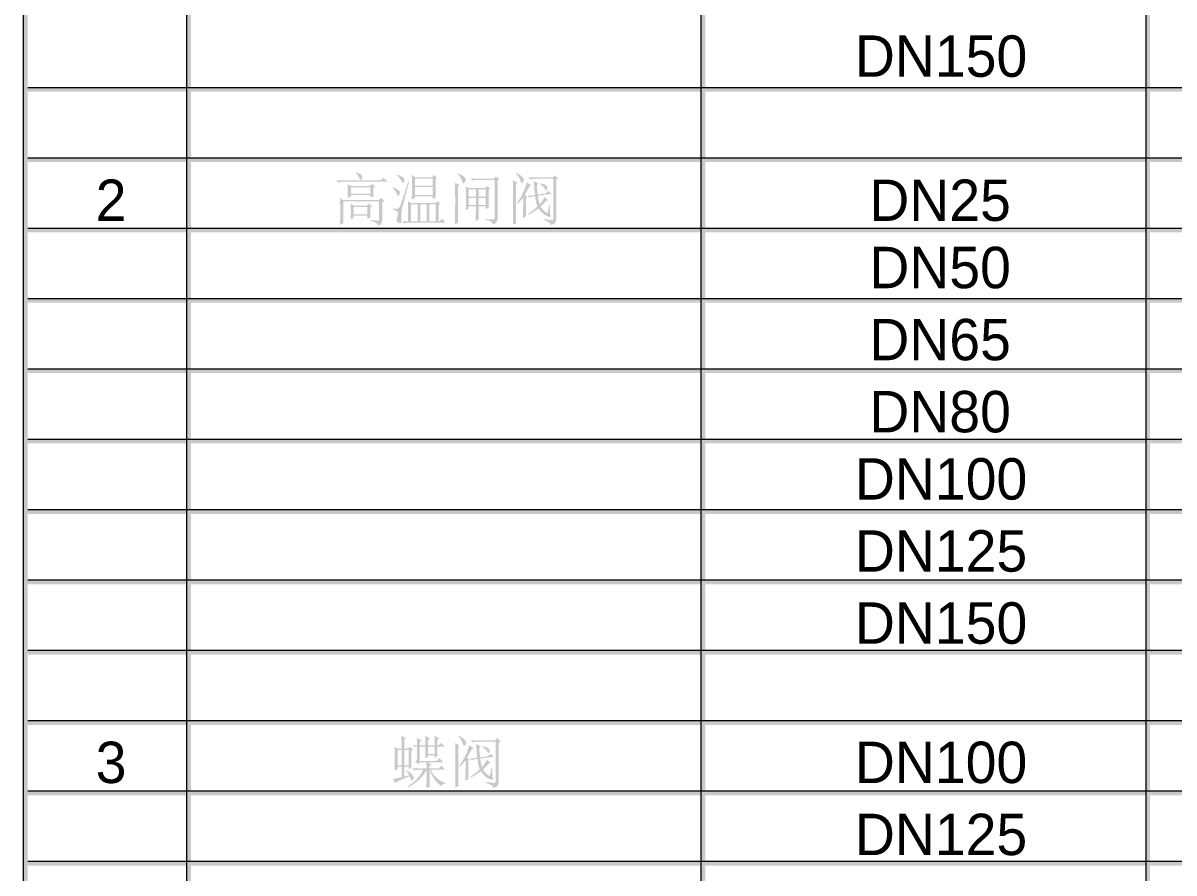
# Model space of a CAD drawing. Header units: millimetres. Extents: x 0 to 169, y 13 to 258.
# Drawn here: x 0 to 84.5, y 74.1 to 136.6 of the extents above; entities that cross this region are included whole.
import ezdxf

# ---------------------------------------------------------------- set-up
doc = ezdxf.new("R2010")
doc.units = ezdxf.units.MM

msp = doc.modelspace()

# ---------------------------------------------------------------- hatches: boundary and pattern name
h = msp.add_hatch(color=0)
h.dxf.hatch_style = 2
h.paths.add_polyline_path([(0, 12.706615), (0.338667, 12.706615), (0.338667, 258.105892), (0, 258.105892)])
h = msp.add_hatch(color=0)
h.dxf.hatch_style = 2
h.paths.add_polyline_path([(0, 12.706615), (0.338667, 12.706615), (0.338667, 258.105892), (0, 258.105892)])
h = msp.add_hatch(color=0)
h.dxf.hatch_style = 2
h.paths.add_polyline_path([(11.9888, 12.706615), (12.327467, 12.706615), (12.327467, 241.638226), (11.9888, 241.638226)])
h = msp.add_hatch(color=0)
h.dxf.hatch_style = 2
h.paths.add_polyline_path([(49.748722, 12.706615), (50.087385, 12.706615), (50.087385, 241.638226), (49.748722, 241.638226)])
h = msp.add_hatch(color=0)
h.dxf.hatch_style = 2
h.paths.add_polyline_path([(82.398306, 12.706615), (82.736969, 12.706615), (82.736969, 219.317976), (82.398306, 219.317976)])
h = msp.add_hatch(color=0)
h.dxf.hatch_style = 2
h.paths.add_polyline_path([(0.338667, 131.511587), (168.994667, 131.511587), (168.994667, 131.85025), (0.338667, 131.85025)])
h = msp.add_hatch(color=0)
h.dxf.hatch_style = 2
h.paths.add_polyline_path([(0.338667, 126.34692), (168.994667, 126.34692), (168.994667, 126.685583), (0.338667, 126.685583)])
h = msp.add_hatch(color=0)
h.paths.add_polyline_path([(24.43405, 125.55317), (24.450587, 125.60278), (24.572543, 125.55429), (24.673829, 125.508384), (24.754444, 125.465579), (24.814389, 125.426391), (24.889492, 125.347153), (24.91912, 125.255514), (24.910852, 125.165252), (24.86951, 125.095661), (24.823346, 125.053631), (24.797852, 125.04054), (24.748243, 125.073613), (24.698634, 125.172832), (24.599415, 125.358867)])
h.paths.add_polyline_path([(22.978842, 125.007467), (26.269597, 125.007467), (26.468035, 125.205905), (26.749155, 124.908248), (23.524545, 124.908248), (23.317839, 124.895846), (23.12767, 124.858639)])
h.paths.add_polyline_path([(25.525457, 122.09705), (25.712525, 122.07526), (25.86032, 122.059154), (25.96884, 122.048216), (26.038087, 122.041929), (26.081495, 122.046149), (26.112501, 122.067423), (26.131104, 122.106266), (26.137306, 122.163196), (26.137306, 123.45304), (23.508009, 123.45304), (23.508009, 121.849003), (23.276498, 121.733248), (23.293035, 122.714411), (23.276498, 123.701087), (23.508009, 123.552259), (26.120769, 123.552259), (26.286134, 123.717623), (26.517644, 123.486113), (26.368816, 123.386894), (26.368816, 122.09705), (26.356414, 121.951667), (26.319207, 121.843491), (26.236524, 121.757364), (26.087696, 121.683639), (26.027752, 121.792159), (25.914063, 121.886211), (25.746632, 121.965792), (25.525457, 122.030905)])
h.paths.add_polyline_path([(23.822201, 123.717623), (23.838738, 124.230253), (23.822201, 124.726347), (24.086785, 124.594056), (25.475847, 124.594056), (25.624675, 124.742884), (25.839649, 124.52791), (25.723894, 124.445227), (25.724928, 124.258159), (25.728028, 124.093828), (25.733196, 123.952234), (25.740431, 123.833378), (25.50892, 123.750696), (25.50892, 123.932597), (24.070248, 123.932597), (24.070248, 123.816842)])
h.paths.add_polyline_path([(24.070248, 124.494837), (24.070248, 124.031816), (25.50892, 124.031816), (25.50892, 124.494837)])
h.paths.add_polyline_path([(25.492384, 122.990019), (25.496518, 122.613815), (25.50892, 122.278951), (25.27741, 122.179733), (25.27741, 122.411243), (24.285222, 122.411243), (24.285222, 122.262415), (24.053712, 122.14666), (24.070248, 122.708899), (24.053712, 123.271139), (24.285222, 123.155384), (25.244337, 123.155384), (25.393165, 123.304212), (25.608139, 123.089238)])
h.paths.add_polyline_path([(24.285222, 123.056165), (24.285222, 122.510462), (25.27741, 122.510462), (25.27741, 123.056165)])
h = msp.add_hatch(color=0)
h.paths.add_polyline_path([(28.766602, 125.139759), (28.766602, 124.627128), (30.072983, 124.627128), (30.072983, 125.139759)])
h.paths.add_polyline_path([(28.766602, 124.52791), (28.766602, 123.932597), (30.072983, 123.932597), (30.072983, 124.52791)])
h.paths.add_polyline_path([(28.485483, 123.238066), (28.485483, 121.997832), (28.96504, 121.997832), (28.96504, 123.238066)])
h.paths.add_polyline_path([(29.163477, 123.238066), (29.163477, 121.997832), (29.626498, 121.997832), (29.626498, 123.238066)])
h.paths.add_polyline_path([(29.824936, 123.238066), (29.824936, 121.997832), (30.304493, 121.997832), (30.304493, 123.238066)])
h.paths.add_polyline_path([(28.535092, 123.601868), (28.542327, 123.779635), (28.547494, 123.998743), (28.550595, 124.259192), (28.551628, 124.560983), (28.550595, 124.855538), (28.547494, 125.094283), (28.542327, 125.277218), (28.535092, 125.404342), (28.766602, 125.238977), (30.03991, 125.238977), (30.155665, 125.404342), (30.403712, 125.222441), (30.287957, 125.123222), (30.28899, 124.664336), (30.292091, 124.279863), (30.297258, 123.969804), (30.304493, 123.73416), (30.072983, 123.651477), (30.072983, 123.833378), (28.766602, 123.833378), (28.766602, 123.701087)])
h.paths.add_polyline_path([(28.253972, 123.486113), (28.485483, 123.337285), (30.287957, 123.337285), (30.387175, 123.486113), (30.635222, 123.304212), (30.519467, 123.188457), (30.519467, 121.997832), (30.569076, 121.997832), (30.767514, 122.196269), (31.015561, 121.898613), (28.369727, 121.898613), (28.163022, 121.886211), (27.972852, 121.849003), (27.824024, 121.997832), (28.270509, 121.997832), (28.270509, 123.089238), (28.266375, 123.271139)])
h.paths.add_polyline_path([(28.336655, 124.875175), (28.223494, 124.445497), (28.123834, 124.066009), (28.037739, 123.736776), (27.965273, 123.457863), (27.906502, 123.229335), (27.86149, 123.051256), (27.830301, 122.92369), (27.813, 122.846703), (27.779927, 122.618638), (27.763391, 122.345097), (27.761237, 122.207638), (27.762702, 122.092916), (27.767266, 122.000932), (27.774415, 121.931686), (27.757878, 121.882076), (27.708269, 121.86554), (27.63041, 121.877253), (27.53188, 121.909637), (27.452643, 121.968204), (27.427149, 122.063977), (27.439552, 122.175599), (27.476759, 122.312024), (27.513966, 122.460852), (27.526368, 122.576608), (27.506387, 122.667558), (27.449198, 122.741972), (27.401569, 122.775045), (27.332754, 122.808118), (27.242234, 122.841191), (27.129493, 122.874264), (27.129493, 122.94041), (27.263852, 122.926026), (27.369272, 122.916294), (27.445753, 122.911729), (27.493295, 122.912849), (27.564264, 122.95419), (27.647635, 123.061677), (27.677339, 123.121094), (27.72093, 123.229023), (27.778344, 123.385398), (27.849518, 123.590155), (27.934386, 123.843229), (28.032883, 124.144557), (28.144946, 124.494072), (28.270509, 124.891712)])
h.paths.add_polyline_path([(27.179102, 124.494837), (27.376506, 124.399752), (27.522234, 124.312936), (27.616285, 124.234388), (27.65866, 124.164108), (27.666928, 124.040773), (27.625587, 123.938109), (27.567709, 123.871275), (27.526368, 123.849915), (27.493295, 123.878854), (27.460222, 123.96567), (27.41578, 124.058688), (27.348601, 124.172376), (27.258684, 124.306735), (27.14603, 124.461764)])
h.paths.add_polyline_path([(27.493295, 125.420878), (27.636956, 125.365068), (27.753744, 125.313391), (27.843661, 125.265849), (27.906707, 125.222441), (27.981121, 125.139759), (28.005925, 125.057076), (27.994212, 124.983351), (27.961828, 124.897224), (27.923932, 124.830389), (27.89017, 124.80903), (27.852963, 124.837968), (27.807488, 124.924785), (27.748577, 125.021936), (27.671062, 125.13149), (27.574944, 125.253447), (27.460222, 125.387806)])
h = msp.add_hatch(color=0)
h.paths.add_polyline_path([(33.44642, 123.717623), (33.44642, 123.204993), (33.975587, 123.204993), (33.975587, 123.717623)])
h.paths.add_polyline_path([(33.44642, 123.105774), (33.447454, 122.784347), (33.450554, 122.514596), (33.455722, 122.296521), (33.462957, 122.130123), (33.231446, 122.030905), (33.243849, 122.605546), (33.247983, 123.105774), (32.718816, 123.105774), (32.718816, 122.923873), (32.503842, 122.824655), (32.511077, 123.018958), (32.516244, 123.238066), (32.519345, 123.481979), (32.520378, 123.750696), (32.519345, 124.012179), (32.516244, 124.234388), (32.511077, 124.417322), (32.503842, 124.560983), (32.718816, 124.445227), (33.95905, 124.445227), (34.058269, 124.594056), (34.28978, 124.412155), (34.174024, 124.296399), (34.174024, 123.486113), (34.190561, 122.990019), (33.975587, 122.8908), (33.975587, 123.105774)])
h.paths.add_polyline_path([(32.718816, 124.346009), (32.718816, 123.816842), (33.247983, 123.816842), (33.247983, 124.346009)])
h.paths.add_polyline_path([(33.44642, 124.346009), (33.44642, 123.816842), (33.975587, 123.816842), (33.975587, 124.346009)])
h.paths.add_polyline_path([(32.718816, 123.717623), (32.718816, 123.204993), (33.247983, 123.204993), (33.247983, 123.717623)])
h.paths.add_polyline_path([(31.941602, 125.520097), (32.133839, 125.42708), (32.2806, 125.346464), (32.381886, 125.278252), (32.437696, 125.222441), (32.487306, 125.13149), (32.503842, 125.057076), (32.487306, 124.97026), (32.437696, 124.875175), (32.383953, 124.800761), (32.355014, 124.775957), (32.322975, 124.786292), (32.293002, 124.817298), (32.265097, 124.868974), (32.239259, 124.941321), (32.187582, 125.062244), (32.115235, 125.193502), (32.022218, 125.335096), (31.90853, 125.487024)])
h.paths.add_polyline_path([(31.710092, 124.825566), (32.073894, 124.643665), (31.941602, 124.544446), (31.941602, 121.898613), (31.710092, 121.766321), (31.717327, 122.119788), (31.722494, 122.51873), (31.725595, 122.963147), (31.726628, 123.45304), (31.72637, 123.698761), (31.725595, 123.923295), (31.724303, 124.126642), (31.722494, 124.308802), (31.720169, 124.469774), (31.717327, 124.609558), (31.713968, 124.728156)])
h.paths.add_polyline_path([(33.975587, 122.09705), (33.975587, 122.163196), (34.190561, 122.148813), (34.355925, 122.139081), (34.471681, 122.134516), (34.537826, 122.135635), (34.599838, 122.176288), (34.620509, 122.278951), (34.620509, 125.04054), (33.396811, 125.04054), (33.190105, 125.028138), (32.999936, 124.990931), (32.851108, 125.139759), (34.587436, 125.139759), (34.703191, 125.305123), (34.967774, 125.106686), (34.835483, 124.990931), (34.835483, 122.212806), (34.813779, 122.059843), (34.748666, 121.931686), (34.640146, 121.828333), (34.488217, 121.749785), (34.449976, 121.876909), (34.351791, 121.977161), (34.193661, 122.050542)])
h = msp.add_hatch(color=0)
h.paths.add_polyline_path([(36.704102, 122.245878), (36.711337, 122.512529), (36.716505, 122.849459), (36.719605, 123.256669), (36.720639, 123.73416), (36.582146, 123.574996), (36.464324, 123.444772), (36.367172, 123.343486), (36.290691, 123.271139), (36.257618, 123.320748), (36.539427, 123.75483), (36.759224, 124.197181), (36.844921, 124.405953), (36.911497, 124.585787), (36.958437, 124.736683), (36.985222, 124.858639), (37.299415, 124.643665), (37.200196, 124.573385), (37.100977, 124.428691), (36.985222, 124.213717), (36.836394, 123.932597), (37.018295, 123.800306), (36.919076, 123.73416), (36.919076, 122.345097)])
h.paths.add_polyline_path([(37.993946, 123.072701), (38.106601, 122.918706), (38.229591, 122.787447), (38.362916, 122.678927), (38.506576, 122.593144), (38.622332, 123.188457), (38.688477, 123.17192), (38.671941, 122.824655), (38.688477, 122.565583), (38.713282, 122.457407), (38.754623, 122.37817), (38.759791, 122.350265), (38.742221, 122.332695), (38.701913, 122.32546), (38.638868, 122.328561), (38.469369, 122.37817), (38.25853, 122.493925), (38.039421, 122.679961), (37.845118, 122.94041), (37.46478, 122.684095), (37.084441, 122.477389), (37.051368, 122.526998), (37.294247, 122.692363), (37.493718, 122.841191), (37.649781, 122.973483), (37.762436, 123.089238), (37.654949, 123.444772), (37.597071, 123.849915), (37.332488, 123.816842), (37.18366, 123.750696), (37.034832, 123.866451), (37.580535, 123.932597), (37.530925, 124.461764), (37.497852, 124.957858), (37.861655, 124.742884), (37.745899, 124.676738), (37.741765, 124.526876), (37.745899, 124.358411), (37.758302, 124.171342), (37.778972, 123.96567), (38.374285, 124.048352), (38.539649, 124.230253), (38.804233, 124.01528), (37.795509, 123.882988), (37.853386, 123.52332), (37.9278, 123.238066), (38.130372, 123.506783), (38.308139, 123.783769), (38.556186, 123.552259), (38.423894, 123.502649), (38.200652, 123.279407)])
h.paths.add_polyline_path([(37.97741, 124.792493), (38.141741, 124.743917), (38.270932, 124.697408), (38.364983, 124.652967), (38.423894, 124.610592), (38.485906, 124.532044), (38.506576, 124.461764), (38.498308, 124.404575), (38.473503, 124.334984), (38.444565, 124.280552), (38.423894, 124.263326), (38.370151, 124.296399), (38.308139, 124.395618), (38.159311, 124.573385), (37.944337, 124.742884)])
h.paths.add_polyline_path([(36.224545, 125.569707), (36.396111, 125.454985), (36.53047, 125.358867), (36.627621, 125.281352), (36.687566, 125.222441), (36.749578, 125.13149), (36.770248, 125.057076), (36.753712, 124.970949), (36.704102, 124.880687), (36.650359, 124.813853), (36.62142, 124.792493), (36.596615, 124.802828), (36.571811, 124.833834), (36.547006, 124.885511), (36.522201, 124.957858), (36.470525, 125.086015), (36.398178, 125.222441), (36.30516, 125.367135), (36.191472, 125.520097)])
h.paths.add_polyline_path([(36.191472, 122.361634), (36.195606, 122.092916), (36.208009, 121.849003), (35.959962, 121.766321), (35.967197, 122.107386), (35.972364, 122.51873), (35.975465, 123.000354), (35.976498, 123.552259), (35.97624, 123.832087), (35.975465, 124.084526), (35.974173, 124.309577), (35.972364, 124.507239), (35.970039, 124.677513), (35.967197, 124.820398), (35.963838, 124.935895), (35.959962, 125.024003), (36.290691, 124.825566), (36.191472, 124.742884)])
h.paths.add_polyline_path([(38.225457, 122.163196), (38.462221, 122.12797), (38.643691, 122.10463), (38.770385, 122.092658), (38.842818, 122.091538), (38.912409, 122.121166), (38.936524, 122.196269), (38.936524, 125.123222), (37.547462, 125.123222), (37.402768, 125.11082), (37.233269, 125.073613), (37.084441, 125.222441), (38.903451, 125.222441), (39.05228, 125.371269), (39.28379, 125.139759), (39.151498, 125.04054), (39.151498, 122.196269), (39.131517, 122.013679), (39.074328, 121.893101), (39.027733, 121.847712), (38.962018, 121.802839), (38.876666, 121.759), (38.77116, 121.716712), (38.706047, 121.833501), (38.593393, 121.93582), (38.433196, 122.02367), (38.225457, 122.09705)])
h = msp.add_hatch(color=0)
h.dxf.hatch_style = 2
h.paths.add_polyline_path([(0.338667, 121.182253), (168.994667, 121.182253), (168.994667, 121.520917), (0.338667, 121.520917)])
h = msp.add_hatch(color=0)
h.dxf.hatch_style = 2
h.paths.add_polyline_path([(0.338667, 116.017587), (168.994667, 116.017587), (168.994667, 116.35625), (0.338667, 116.35625)])
h = msp.add_hatch(color=0)
h.dxf.hatch_style = 2
h.paths.add_polyline_path([(0.338667, 110.85292), (168.994667, 110.85292), (168.994667, 111.191583), (0.338667, 111.191583)])
h = msp.add_hatch(color=0)
h.dxf.hatch_style = 2
h.paths.add_polyline_path([(0.338667, 105.688253), (168.994667, 105.688253), (168.994667, 106.026917), (0.338667, 106.026917)])
h = msp.add_hatch(color=0)
h.dxf.hatch_style = 2
h.paths.add_polyline_path([(0.338667, 100.513003), (168.994667, 100.513003), (168.994667, 100.851677), (0.338667, 100.851677)])
h = msp.add_hatch(color=0)
h.dxf.hatch_style = 2
h.paths.add_polyline_path([(0.338667, 95.348337), (168.994667, 95.348337), (168.994667, 95.687011), (0.338667, 95.687011)])
h = msp.add_hatch(color=0)
h.dxf.hatch_style = 2
h.paths.add_polyline_path([(0.338667, 90.18367), (168.994667, 90.18367), (168.994667, 90.522344), (0.338667, 90.522344)])
h = msp.add_hatch(color=0)
h.dxf.hatch_style = 2
h.paths.add_polyline_path([(0.338667, 85.019003), (168.994667, 85.019003), (168.994667, 85.357656), (0.338667, 85.357656)])
h = msp.add_hatch(color=0)
h.paths.add_polyline_path([(29.626498, 81.827467), (29.622364, 82.07138), (29.609962, 82.273951), (29.163477, 82.273951), (28.998113, 82.14166), (28.783139, 82.37317), (28.931967, 82.455852), (28.931967, 83.44804), (28.73353, 83.398431), (28.601238, 83.530722), (28.931967, 83.530722), (28.930933, 83.69402), (28.927833, 83.836647), (28.922665, 83.958603), (28.915431, 84.059889), (29.262696, 83.861451), (29.130405, 83.745696), (29.130405, 83.530722), (29.543816, 83.530722), (29.542782, 83.747763), (29.539682, 83.935865), (29.534514, 84.095029), (29.52728, 84.225253), (29.891082, 84.026816), (29.742253, 83.911061), (29.742253, 83.530722), (30.221811, 83.530722), (30.220777, 83.74673), (30.217677, 83.931731), (30.212509, 84.085727), (30.205274, 84.208717), (30.569076, 84.026816), (30.420248, 83.911061), (30.420248, 83.530722), (30.502931, 83.530722), (30.684832, 83.712623), (30.949415, 83.431503), (30.420248, 83.431503), (30.421282, 83.189658), (30.424382, 82.993287), (30.42955, 82.842392), (30.436785, 82.736972), (30.221811, 82.604681), (30.221811, 82.786582), (29.742253, 82.786582), (29.742253, 82.687363), (29.52728, 82.571608), (29.534514, 82.705966), (29.539682, 82.894069), (29.542782, 83.135914), (29.543816, 83.431503), (29.130405, 83.431503), (29.130405, 82.37317), (30.370639, 82.37317), (30.569076, 82.571608), (30.850196, 82.273951), (29.692644, 82.273951), (30.006837, 82.108587), (29.841472, 82.009368), (29.841472, 81.827467), (30.519467, 81.827467), (30.717905, 82.025905), (30.999024, 81.728248), (29.924155, 81.728248), (30.024148, 81.546864), (30.133961, 81.38305), (30.253592, 81.236805), (30.383041, 81.108131), (30.522309, 80.997027), (30.671396, 80.903492), (30.830301, 80.827528), (30.999024, 80.769134), (30.999024, 80.719524), (30.829526, 80.665781), (30.684832, 80.537623), (30.427483, 80.755698), (30.20114, 81.029583), (30.005803, 81.359279), (29.841472, 81.744785), (29.841731, 81.511982), (29.842506, 81.301401), (29.843798, 81.11304), (29.845606, 80.946901), (29.847932, 80.802982), (29.850774, 80.681284), (29.854133, 80.581807), (29.858009, 80.50455), (29.609962, 80.372259), (29.613838, 80.454683), (29.617197, 80.561394), (29.620039, 80.692394), (29.622364, 80.847682), (29.624173, 81.027257), (29.625465, 81.231121), (29.62624, 81.459272), (29.626498, 81.711712), (29.394988, 81.341709), (29.097332, 81.008912), (28.73353, 80.713323), (28.303582, 80.454941), (28.270509, 80.521087), (28.618808, 80.770167), (28.919565, 81.054388), (29.172779, 81.373748), (29.378451, 81.728248), (29.113868, 81.728248), (28.907162, 81.715846), (28.716993, 81.678639), (28.568165, 81.827467)])
h.paths.add_polyline_path([(29.742253, 83.431503), (29.742253, 82.8858), (30.221811, 82.8858), (30.221811, 83.431503)])
h.paths.add_polyline_path([(27.989389, 81.232155), (28.353191, 81.314837), (28.258106, 81.476067), (28.138217, 81.662102), (28.17129, 81.695175), (28.328386, 81.578473), (28.45241, 81.476756), (28.54336, 81.390543), (28.601238, 81.320349), (28.66325, 81.212173), (28.68392, 81.132936), (28.668073, 81.063345), (28.623286, 80.98962), (28.572988, 80.935187), (28.535092, 80.917962), (28.506153, 80.934498), (28.485483, 80.984108), (28.386264, 81.248691), (28.16328, 81.161358), (27.965618, 81.081259), (27.793277, 81.008396), (27.646257, 80.942766), (27.524559, 80.884372), (27.428183, 80.833212), (27.357128, 80.789287), (27.311394, 80.752597), (27.14603, 81.050253), (27.242148, 81.064723), (27.381674, 81.091595), (27.564609, 81.130869), (27.790951, 81.182545), (27.790951, 81.943222), (27.493295, 81.943222), (27.493295, 81.761321), (27.278321, 81.662102), (27.285556, 81.835735), (27.290724, 82.042441), (27.293824, 82.28222), (27.294858, 82.555071), (27.293824, 82.825856), (27.290724, 83.059433), (27.285556, 83.255804), (27.278321, 83.414967), (27.526368, 83.266139), (27.790951, 83.266139), (27.789918, 83.57413), (27.786817, 83.836647), (27.78165, 84.053688), (27.774415, 84.225253), (28.121681, 84.059889), (27.989389, 83.944134), (27.989389, 83.266139), (28.270509, 83.266139), (28.419337, 83.414967), (28.634311, 83.199993), (28.502019, 83.100774), (28.502277, 82.875465), (28.503053, 82.670826), (28.504345, 82.486858), (28.506153, 82.323561), (28.508479, 82.180934), (28.511321, 82.058977), (28.51468, 81.957692), (28.518556, 81.877076), (28.303582, 81.777858), (28.303582, 81.943222), (27.989389, 81.943222)])
h.paths.add_polyline_path([(27.493295, 83.16692), (27.493295, 82.042441), (27.790951, 82.042441), (27.790951, 83.16692)])
h.paths.add_polyline_path([(27.989389, 83.16692), (27.989389, 82.042441), (28.303582, 82.042441), (28.303582, 83.16692)])
h = msp.add_hatch(color=0)
h.paths.add_polyline_path([(32.470769, 80.917962), (32.478004, 81.184612), (32.483171, 81.521543), (32.486272, 81.928753), (32.487306, 82.406243), (32.348813, 82.24708), (32.23099, 82.116855), (32.133839, 82.015569), (32.057358, 81.943222), (32.024285, 81.992832), (32.306094, 82.426914), (32.525891, 82.869264), (32.611587, 83.078037), (32.678164, 83.257871), (32.725103, 83.408766), (32.751889, 83.530722), (33.066082, 83.315748), (32.966863, 83.245468), (32.867644, 83.100774), (32.751889, 82.8858), (32.603061, 82.604681), (32.784962, 82.472389), (32.685743, 82.406243), (32.685743, 81.017181)])
h.paths.add_polyline_path([(33.760613, 81.744785), (33.873267, 81.590789), (33.996257, 81.459531), (34.129583, 81.35101), (34.273243, 81.265227), (34.388998, 81.86054), (34.455144, 81.844003), (34.438608, 81.496738), (34.455144, 81.237667), (34.479949, 81.129491), (34.52129, 81.050253), (34.526458, 81.022348), (34.508888, 81.004778), (34.46858, 80.997544), (34.405535, 81.000644), (34.236036, 81.050253), (34.025196, 81.166009), (33.806088, 81.352044), (33.611785, 81.612493), (33.231446, 81.356178), (32.851108, 81.149472), (32.818035, 81.199082), (33.060914, 81.364446), (33.260385, 81.513274), (33.416448, 81.645566), (33.529102, 81.761321), (33.421615, 82.116855), (33.363738, 82.521998), (33.099155, 82.488925), (32.950326, 82.42278), (32.801498, 82.538535), (33.347201, 82.604681), (33.297592, 83.133847), (33.264519, 83.629941), (33.628321, 83.414967), (33.512566, 83.348821), (33.508432, 83.19896), (33.512566, 83.030494), (33.524968, 82.843426), (33.545639, 82.637753), (34.140951, 82.720436), (34.306316, 82.902337), (34.570899, 82.687363), (33.562175, 82.555071), (33.620053, 82.195403), (33.694467, 81.910149), (33.897039, 82.178867), (34.074806, 82.455852), (34.322852, 82.224342), (34.190561, 82.174733), (33.967319, 81.95149)])
h.paths.add_polyline_path([(33.744076, 83.464576), (33.908407, 83.416001), (34.037599, 83.369492), (34.13165, 83.32505), (34.190561, 83.282675), (34.252572, 83.204127), (34.273243, 83.133847), (34.264975, 83.076659), (34.24017, 83.007068), (34.211231, 82.952635), (34.190561, 82.93541), (34.136817, 82.968483), (34.074806, 83.067701), (33.925977, 83.245468), (33.711003, 83.414967)])
h.paths.add_polyline_path([(31.991212, 84.24179), (32.162778, 84.127068), (32.297136, 84.03095), (32.394288, 83.953435), (32.454233, 83.894524), (32.516244, 83.803574), (32.536915, 83.72916), (32.520378, 83.643032), (32.470769, 83.552771), (32.417026, 83.485936), (32.388087, 83.464576), (32.363282, 83.474912), (32.338477, 83.505918), (32.313673, 83.557594), (32.288868, 83.629941), (32.237192, 83.758099), (32.164845, 83.894524), (32.071827, 84.039218), (31.958139, 84.192181)])
h.paths.add_polyline_path([(31.958139, 81.033717), (31.962273, 80.765), (31.974675, 80.521087), (31.726628, 80.438405), (31.733863, 80.779469), (31.739031, 81.190813), (31.742131, 81.672438), (31.743165, 82.224342), (31.742907, 82.50417), (31.742131, 82.756609), (31.740839, 82.98166), (31.739031, 83.179322), (31.736705, 83.349596), (31.733863, 83.492482), (31.730504, 83.607978), (31.726628, 83.696087), (32.057358, 83.497649), (31.958139, 83.414967)])
h.paths.add_polyline_path([(33.992123, 80.83528), (34.228887, 80.800053), (34.410358, 80.776713), (34.537051, 80.764741), (34.609484, 80.763622), (34.679075, 80.793249), (34.703191, 80.868352), (34.703191, 83.795306), (33.314128, 83.795306), (33.169434, 83.782903), (32.999936, 83.745696), (32.851108, 83.894524), (34.670118, 83.894524), (34.818946, 84.043352), (35.050457, 83.811842), (34.918165, 83.712623), (34.918165, 80.868352), (34.898183, 80.685762), (34.840995, 80.565184), (34.7944, 80.519795), (34.728685, 80.474923), (34.643332, 80.431084), (34.537826, 80.388795), (34.472714, 80.505584), (34.360059, 80.607903), (34.199863, 80.695753), (33.992123, 80.769134)])
h = msp.add_hatch(color=0)
h.dxf.hatch_style = 2
h.paths.add_polyline_path([(0.338667, 79.854337), (168.994667, 79.854337), (168.994667, 80.193011), (0.338667, 80.193011)])
h = msp.add_hatch(color=0)
h.dxf.hatch_style = 2
h.paths.add_polyline_path([(0.338667, 74.68967), (168.994667, 74.68967), (168.994667, 75.028344), (0.338667, 75.028344)])

# ---------------------------------------------------------------- linework, layer by layer
at = {"color": 0, "lineweight": 0}
for points in [[(0.021167, 258.084726), (0.021167, 12.727781)], [(12.009967, 241.617059), (12.009967, 12.727781)], [(49.769889, 241.617059), (49.769889, 12.727781)], [(82.419472, 219.296809), (82.419472, 12.727781)], [(0.359833, 131.829087), (168.9735, 131.829087)], [(0.359833, 126.66442), (168.9735, 126.66442)], [(0.359833, 121.499753), (168.9735, 121.499753)], [(0.359833, 116.335087), (168.9735, 116.335087)], [(0.359833, 111.17042), (168.9735, 111.17042)], [(0.359833, 106.005753), (168.9735, 106.005753)], [(0.359833, 100.830503), (168.9735, 100.830503)], [(0.359833, 95.665837), (168.9735, 95.665837)], [(0.359833, 90.50117), (168.9735, 90.50117)], [(0.359833, 85.336503), (168.9735, 85.336503)], [(0.359833, 80.171837), (168.9735, 80.171837)], [(0.359833, 75.00717), (168.9735, 75.00717)]]:
    msp.add_lwpolyline(points, dxfattribs=at)

# ---------------------------------------------------------------- texts
at = {"color": 0, "char_height": 3.039533, "attachment_point": 1}
for s, insert in [('{\\fËÎÌå|b0|i0|c0;DN150}', (61.072889, 135.648259)), ('{\\fËÎÌå|b0|i0|c0;2}', (5.334, 125.064926)), ('{\\fËÎÌå|b0|i0|c0;DN25}', (62.131222, 125.064926)), ('{\\fËÎÌå|b0|i0|c0;DN50}', (62.131222, 120.126037)), ('{\\fËÎÌå|b0|i0|c0;DN65}', (62.131222, 114.83437)), ('{\\fËÎÌå|b0|i0|c0;DN80}', (62.131222, 109.542703)), ('{\\fËÎÌå|b0|i0|c0;DN100}', (61.072889, 104.603815)), ('{\\fËÎÌå|b0|i0|c0;DN125}', (61.072889, 99.312148)), ('{\\fËÎÌå|b0|i0|c0;DN150}', (61.072889, 94.020481)), ('{\\fËÎÌå|b0|i0|c0;3}', (5.334, 83.789926)), ('{\\fËÎÌå|b0|i0|c0;DN100}', (61.072889, 83.789926)), ('{\\fËÎÌå|b0|i0|c0;DN125}', (61.072889, 78.498259))]:
    msp.add_mtext(s, dxfattribs=dict(at, insert=insert))

doc.saveas('drawing.dxf')
